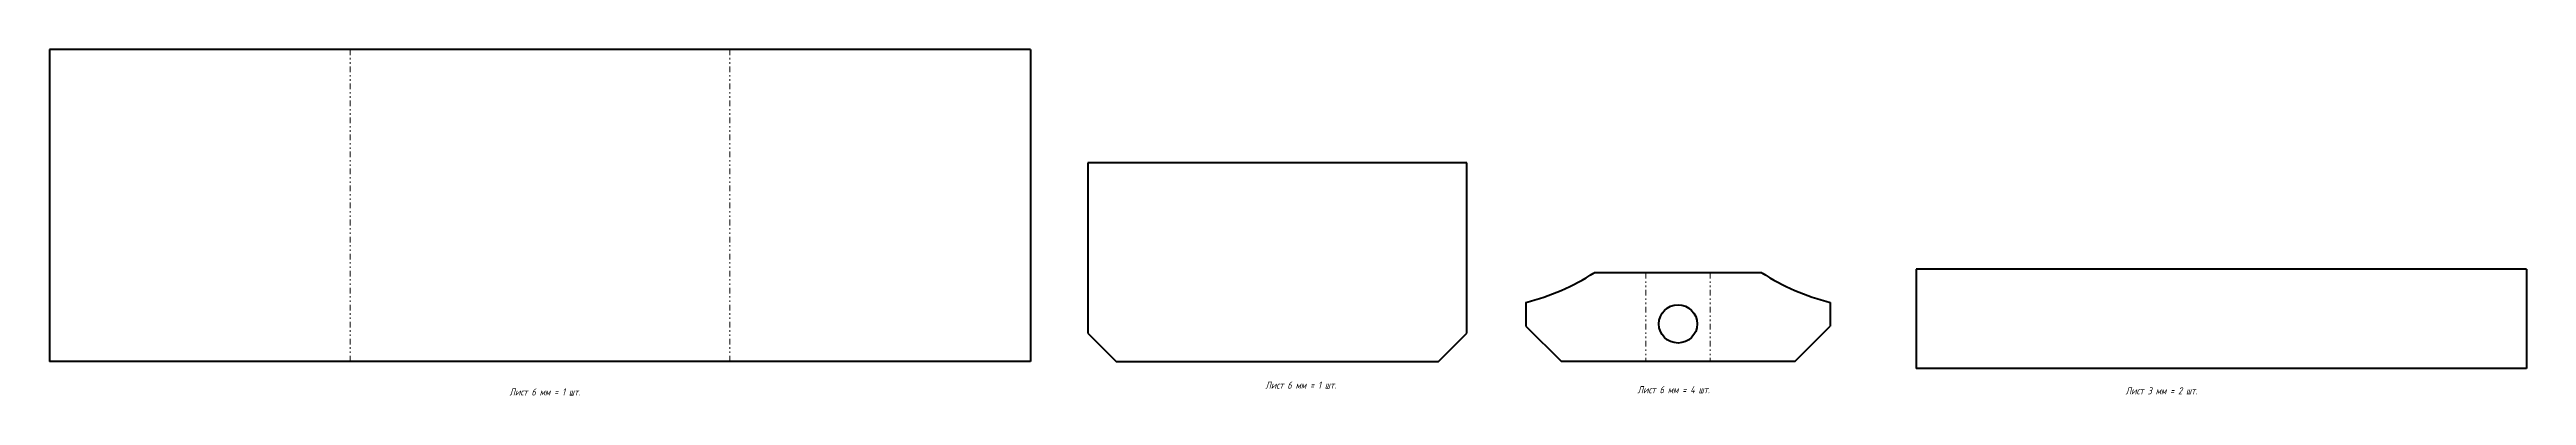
# Model space of a CAD drawing. Header units: millimetres. Extents: x 0 to 1745, y -24 to 220.
import ezdxf

# ---------------------------------------------------------------- set-up
doc = ezdxf.new("R2010")
doc.units = ezdxf.units.MM
doc.linetypes.add('K5LT_BASIC', pattern=[0])
doc.linetypes.add('K5LT_CHAIN_LINE_WITH_2_POINTS', pattern=[12, 4, -2, 1, -2, 1, -2])
doc.styles.add('KTEXTSTYLE', font='GOST_AU.SHX', dxfattribs={"width": 0.96, "height": 5})

msp = doc.modelspace()

# ---------------------------------------------------------------- linework, layer by layer
at = {"color": 7, "linetype": 'K5LT_BASIC', "lineweight": 40}
for p, q in [((0, 220), (0, 0)), ((202, 220), (0, 220)), ((221.5, 220), (202, 220)), ((469.5, 220), (221.5, 220)), ((489, 220), (469.5, 220)), ((691, 220), (489, 220)), ((691, 220), (691, 0)), ((998.5, 140), (731.5, 140)), ((731.5, 140), (731.5, 20)), ((998.5, 20), (998.5, 140)), ((1118, 62.5), (1088.2, 62.5)), ((1131.2, 62.5), (1118, 62.5)), ((1163.2, 62.5), (1131.2, 62.5)), ((1176.4, 62.5), (1163.2, 62.5)), ((1206.2, 62.5), (1176.4, 62.5)), ((1744.9, 65), (1315, 65)), ((1315, 65), (1315, -5)), ((1744.9, 65), (1744.9, -5)), ((1040, 41.6), (1040, 25)), ((1254.4, 41.6), (1254.4, 25)), ((731.5, 20), (751.5, 0)), ((978.5, 0), (998.5, 20)), ((1040, 25), (1065, 0)), ((1229.4, 0), (1254.4, 25)), ((202, 0), (0, 0)), ((221.5, 0), (202, 0)), ((469.5, 0), (221.5, 0)), ((489, 0), (469.5, 0)), ((691, 0), (489, 0)), ((751.5, 0), (978.5, 0)), ((1118, 0), (1065, 0)), ((1131.2, 0), (1118, 0)), ((1163.2, 0), (1131.2, 0)), ((1176.4, 0), (1163.2, 0)), ((1229.4, 0), (1176.4, 0)), ((1744.9, -5), (1315, -5))]:
    msp.add_line(p, q, dxfattribs=at)
at = {"color": 7, "linetype": 'K5LT_CHAIN_LINE_WITH_2_POINTS', "lineweight": 18}
for p, q in [((211.7, 220), (211.7, 0)), ((479.2, 220), (479.2, 0)), ((1124.6, 62.5), (1124.6, 0)), ((1169.8, 62.5), (1169.8, 0))]:
    msp.add_line(p, q, dxfattribs=at)
at = {"color": 7, "linetype": 'K5LT_BASIC', "lineweight": 40}
msp.add_circle((1147.2, 26.5), 13.5, dxfattribs=at)
for centre, start, end in [((999, 202.5), 284.2993, 302.5019), ((1295.4, 202.5), 237.4981, 255.7007)]:
    msp.add_arc(centre, 166, start, end, dxfattribs=at)

# ---------------------------------------------------------------- texts
at = {"color": 7, "char_height": 5, "attachment_point": 1, "style": 'KTEXTSTYLE'}
for s, insert in [('\\H3.5;\\W0.965;\\Q15;\\Q15;\\H5.00;Лист 6 мм = 1 шт.', (856.5, -14.2)), ('\\H3.5;\\W0.965;\\Q15;\\Q15;\\H5.00;Лист 6 мм = 4 шт.', (1118.7, -17.4)), ('\\H3.5;\\W0.965;\\Q15;\\Q15;\\H5.00;Лист 6 мм = 1 шт.', (324, -19)), ('\\H3.5;\\W0.965;\\Q15;\\Q15;\\H5.00;Лист 3 мм = 2 шт.', (1462.5, -18.2))]:
    msp.add_mtext(s, dxfattribs=dict(at, insert=insert))

doc.saveas('drawing.dxf')
